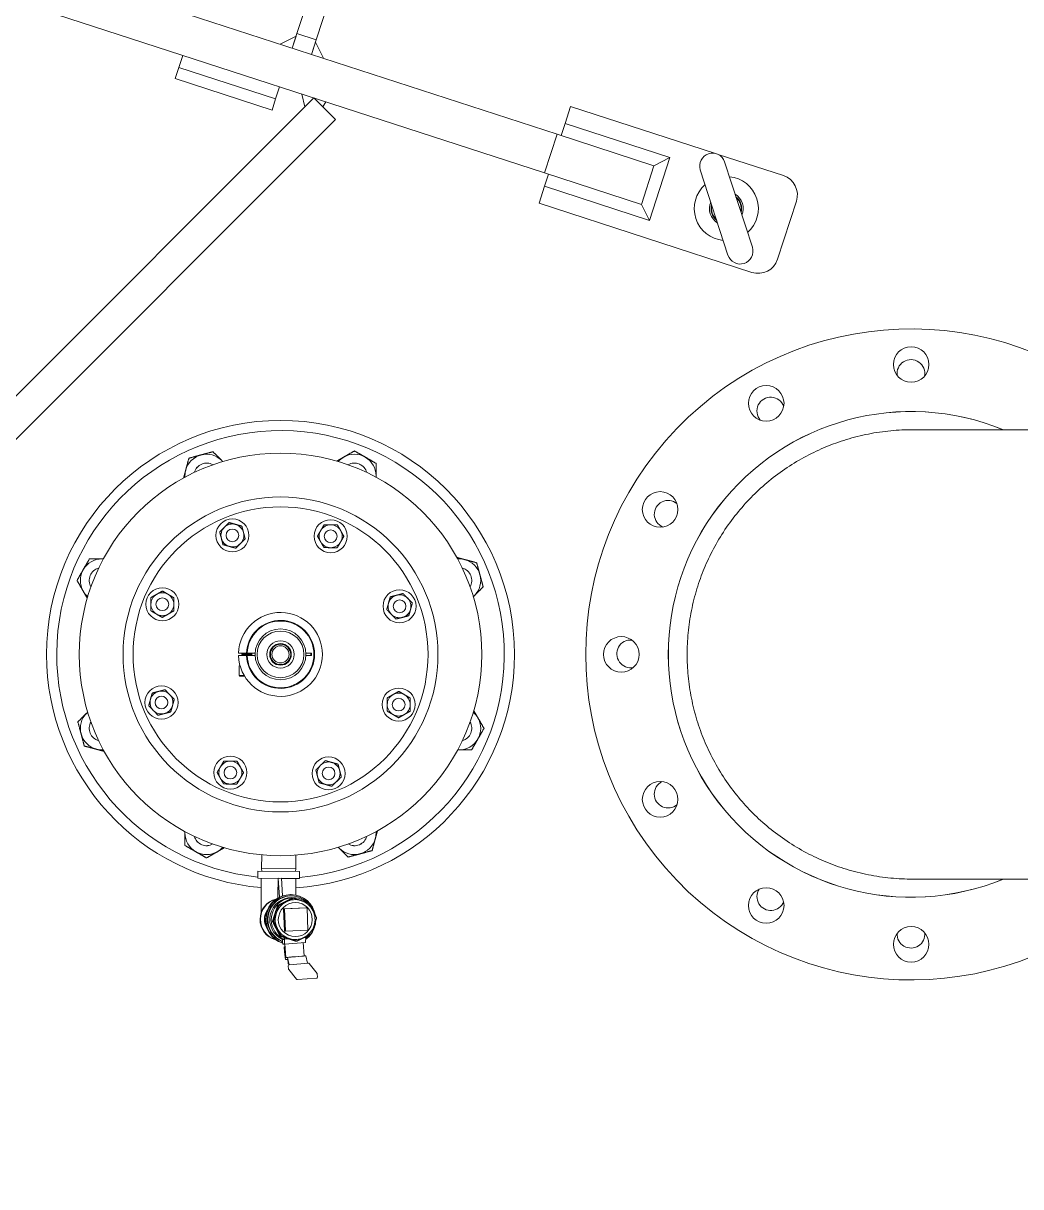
# Model space of a CAD drawing. Header units: inches. Extents: x 19 to 503, y 6 to 322.
# Drawn here: x 97.15 to 121.67, y 214.75 to 243.34 of the extents above; entities that cross this region are included whole.
import ezdxf

# ---------------------------------------------------------------- set-up
doc = ezdxf.new("R2010")
doc.units = ezdxf.units.IN
doc.header["$LTSCALE"] = 15
doc.header["$MEASUREMENT"] = 0
doc.layers.add('Symbol (ANSI)', color=7, linetype='Continuous', lineweight=25)
doc.layers.add('Visible', color=7, linetype='Continuous', lineweight=18)
doc.styles.add('MEMCOR Medium', font='arial.ttf')
doc.dimstyles.new('Default (ANSI)$7', dxfattribs={"dimscale": 15, "dimtxt": 0.15, "dimasz": 0.098425, "dimexe": 0.125, "dimexo": 0.0625, "dimgap": 0.031496, "dimtad": 0, "dimtih": 1, "dimtoh": 1, "dimdec": 4, "dimrnd": 1e-08, "dimzin": 3, "dimdsep": 46, "dimlunit": 5, "dimtxsty": 'MEMCOR Medium', "dimcen": 0.09, "dimdle": 0.393701, "dimclrd": 256, "dimclre": 256, "dimclrt": 256, "dimadec": 0, "dimazin": 1, "dimtfac": 0.8, "dimtofl": 0, "dimtmove": 0, "dimatfit": 3, "dimfxl": 1, "dimfrac": 1, "dimtolj": 1, "dimtzin": 4, "dimlwd": -1, "dimlwe": -1, "dimarcsym": 0})

msp = doc.modelspace()

# ---------------------------------------------------------------- linework, layer by layer
at = {"layer": 'Visible'}
for p, q in [((109.96824, 239.66005), (86.50085, 247.28507)), ((91.84944, 246.59867), (110.27726, 240.61111)), ((103.87995, 243.08927), (104.53507, 245.10551)), ((105.01059, 244.95101), (104.35548, 242.93477)), ((103.76252, 242.72787), (103.87995, 243.08927)), ((104.35548, 242.93477), (103.87995, 243.08927)), ((103.46532, 242.82444), (103.85909, 243.02508)), ((103.85909, 243.02508), (103.76252, 242.72787)), ((104.35548, 242.93477), (104.23805, 242.57336)), ((104.23805, 242.57336), (104.33462, 242.87057)), ((104.53526, 242.4768), (104.33462, 242.87057)), ((101.07586, 242.54936), (100.9793, 242.25215)), ((100.89045, 241.97873), (100.9793, 242.25215)), ((103.35694, 241.47961), (100.9793, 242.25215)), ((103.2681, 241.20618), (100.89045, 241.97873)), ((103.45351, 241.77682), (103.35694, 241.47961)), ((89.8011, 227.00713), (104.29679, 241.50282)), ((103.35694, 241.47961), (103.2681, 241.20618)), ((103.99958, 241.59939), (104.07582, 241.28185)), ((104.29679, 241.50282), (104.07582, 241.28185)), ((104.29679, 241.50282), (104.82712, 240.97249)), ((104.51776, 241.28185), (104.29679, 241.50282)), ((104.51776, 241.28185), (104.59399, 241.40625)), ((110.46893, 240.87741), (110.60413, 241.2935)), ((110.60413, 241.2935), (114.14365, 240.14344)), ((104.82712, 240.97249), (90.33143, 226.4768)), ((110.37237, 240.58021), (110.46893, 240.87741)), ((110.46893, 240.87741), (113.04867, 240.0392)), ((110.27726, 240.61111), (109.96824, 239.66005)), ((112.6549, 239.83856), (110.27726, 240.61111)), ((113.04867, 240.0392), (112.54652, 238.49373)), ((112.6549, 239.83856), (113.04867, 240.0392)), ((114.23378, 240.11415), (115.83494, 239.5939)), ((115.07334, 237.83317), (114.39204, 239.92999)), ((110.06335, 239.62915), (109.96678, 239.33194)), ((109.96824, 239.66005), (112.34588, 238.88751)), ((112.34588, 238.88751), (112.6549, 239.83856)), ((113.79295, 239.73533), (114.47425, 237.63851)), ((109.83159, 238.91586), (109.96678, 239.33194)), ((112.54652, 238.49373), (109.96678, 239.33194)), ((115.0624, 237.21626), (109.83159, 238.91586)), ((112.34588, 238.88751), (112.54652, 238.49373)), ((116.15596, 238.96387), (115.69243, 237.53728)), ((124.13341, 233.34951), (119.00707, 233.34951)), ((102.47063, 227.85845), (102.44562, 227.85845)), ((102.44562, 227.79657), (102.47063, 227.79657)), ((102.64135, 227.85845), (102.47063, 227.85845)), ((102.47063, 227.79657), (102.64135, 227.79657)), ((102.52328, 227.84568), (102.52328, 227.85014)), ((102.52328, 227.80997), (102.52328, 227.81443)), ((102.54648, 227.82808), (102.54648, 227.83229)), ((102.65636, 227.85845), (102.64135, 227.85845)), ((102.64135, 227.79657), (102.65636, 227.79657)), ((102.85217, 227.85845), (102.65636, 227.85845)), ((102.65636, 227.79657), (102.85217, 227.79657)), ((102.75008, 227.84568), (102.75008, 227.84989)), ((102.75008, 227.80997), (102.75008, 227.81417)), ((102.77328, 227.82782), (102.77328, 227.83229)), ((104.23682, 227.85845), (104.10064, 227.85845)), ((104.10064, 227.79657), (104.23682, 227.79657)), ((104.23682, 227.79657), (104.23682, 227.85845)), ((102.48416, 227.54657), (102.46078, 227.54657)), ((102.46078, 227.30657), (102.46078, 227.54657)), ((102.58641, 227.30657), (102.46078, 227.30657)), ((102.47078, 227.29657), (102.46078, 227.30657)), ((102.47078, 227.29657), (102.59234, 227.29657)), ((103.01183, 222.56672), (103.01476, 222.90247)), ((103.8491, 222.55941), (103.85203, 222.89516)), ((102.91729, 222.49943), (102.9158, 222.32857)), ((102.91729, 222.49943), (103.94245, 222.49048)), ((103.8491, 222.55941), (103.01183, 222.56672)), ((103.01336, 222.49859), (103.01183, 222.56672)), ((103.84638, 222.49132), (103.8491, 222.55941)), ((103.94245, 222.49048), (103.94096, 222.31962)), ((102.9158, 222.32857), (103.42174, 222.32416)), ((103.00123, 222.32783), (102.99757, 221.90816)), ((103.4126, 221.90453), (103.41626, 222.3242)), ((103.42174, 222.32416), (103.42175, 222.32567)), ((103.42175, 222.32567), (103.44739, 221.86061)), ((103.52418, 221.89227), (103.50033, 222.32498)), ((103.50041, 222.32347), (103.94096, 222.31962)), ((103.85553, 222.32037), (103.85196, 221.91156)), ((119.00707, 222.30551), (124.13341, 222.30551)), ((103.7231, 221.92377), (103.73627, 221.92366)), ((103.73796, 221.89302), (103.75113, 221.8929)), ((103.43246, 221.65451), (103.40522, 221.65475)), ((103.55313, 221.57367), (104.10267, 221.59746)), ((103.57828, 221.57345), (104.12782, 221.59724)), ((103.63635, 221.67592), (103.63899, 221.67737)), ((103.75354, 221.84924), (103.79146, 221.84891)), ((103.79331, 221.83899), (103.76608, 221.83923)), ((104.12782, 221.59724), (104.10267, 221.59746)), ((104.12782, 221.59724), (104.15154, 221.04657)), ((103.57828, 221.57345), (103.55313, 221.57367)), ((103.57685, 221.023), (103.55313, 221.57367)), ((103.602, 221.02278), (103.57828, 221.57345)), ((103.30747, 221.26838), (103.28023, 221.26862)), ((103.602, 221.02278), (103.57685, 221.023)), ((104.15154, 221.04657), (103.602, 221.02278)), ((103.49156, 220.90679), (103.46432, 220.90703)), ((103.52718, 220.82075), (103.5651, 220.82042)), ((103.53311, 220.71045), (103.52827, 220.77164)), ((103.57753, 220.82599), (103.57382, 220.71009)), ((103.57382, 220.71009), (104.0914, 220.75119)), ((103.57397, 220.87109), (103.57753, 220.82599)), ((103.57753, 220.82599), (103.68603, 220.8346)), ((103.62999, 220.94815), (103.63261, 220.94666)), ((103.87689, 220.78156), (103.84966, 220.7818)), ((104.05975, 220.41718), (104.03372, 220.74661)), ((104.03625, 220.86241), (104.09511, 220.86709)), ((104.0914, 220.75119), (104.09511, 220.86709)), ((104.09511, 220.86709), (104.09317, 220.89153)), ((103.57382, 220.71009), (103.53311, 220.71045)), ((103.58832, 220.64014), (103.56659, 220.63841)), ((103.56659, 220.63841), (103.57006, 220.63838)), ((103.57703, 220.50629), (103.56659, 220.63841)), ((103.58834, 220.63984), (103.57006, 220.63838)), ((103.57006, 220.63838), (103.5805, 220.50626)), ((103.60876, 220.38153), (103.58274, 220.7108)), ((103.59833, 220.38158), (103.60922, 220.38149)), ((103.65064, 220.32701), (103.60261, 220.32743)), ((103.60922, 220.38149), (103.64698, 220.38116)), ((103.64698, 220.38116), (104.09704, 220.41689)), ((103.64698, 220.38116), (103.6931, 220.20008)), ((103.68329, 220.19882), (103.65064, 220.32701)), ((103.66758, 220.22321), (103.6633, 220.27732)), ((103.66758, 220.22321), (103.6771, 220.22313)), ((103.67306, 220.09607), (103.66851, 220.17768)), ((104.16374, 220.23745), (103.68771, 220.19966)), ((104.09704, 220.41689), (104.05975, 220.41722)), ((104.14316, 220.23582), (104.09704, 220.41689)), ((104.37602, 219.98868), (104.18165, 220.22974)), ((103.87203, 219.84306), (103.67765, 220.08413)), ((104.38516, 219.89512), (104.38061, 219.97673)), ((104.36597, 219.87314), (103.88994, 219.83535))]:
    msp.add_line(p, q, dxfattribs=at)
for centre, radius in [((83.50085, 247.80307), 56), ((118.97641, 234.95251), 0.4375), ((115.41391, 233.99794), 0.4375), ((103.47641, 227.82751), 4.94663), ((103.47641, 227.82751), 3.87), ((112.80598, 231.39001), 0.4375), ((103.47641, 227.82751), 3.625), ((102.29452, 230.75278), 0.406), ((104.70916, 230.7317), 0.406), ((102.29452, 230.75278), 0.15625), ((104.70916, 230.7317), 0.15625), ((100.57221, 229.06027), 0.406), ((106.40167, 229.00939), 0.406), ((100.57221, 229.06027), 0.15625), ((106.40167, 229.00939), 0.15625), ((103.47641, 227.82751), 0.625), ((103.47641, 227.82751), 0.575), ((111.85141, 227.82751), 0.4375), ((103.47641, 227.82751), 0.335), ((103.47641, 227.82751), 0.26562), ((103.47641, 227.82751), 0.25), ((103.47641, 227.82751), 0.21094), ((100.55114, 226.64563), 0.406), ((100.55114, 226.64563), 0.15625), ((106.3806, 226.59475), 0.406), ((106.3806, 226.59475), 0.15625), ((102.24365, 224.92332), 0.406), ((102.24365, 224.92332), 0.15625), ((104.65829, 224.90224), 0.406), ((104.65829, 224.90224), 0.15625), ((112.80598, 224.26501), 0.4375), ((115.41391, 221.65708), 0.4375), ((118.97641, 220.70251), 0.4375)]:
    msp.add_circle(centre, radius, dxfattribs=at)
for centre, radius, start, end in [((114.0925, 239.83266), 0.31496, 18, 198), ((114.43315, 238.78425), 0.7874, 131.578178, 264.421822), ((114.43315, 238.78425), 0.7874, 311.578178, 84.421822), ((115.68043, 239.11838), 0.5, 342, 72), ((114.43315, 238.78425), 0.41534, 337.315835, 58.684165), ((114.43315, 238.78425), 0.375, 345.129035, 50.870965), ((114.43315, 238.78425), 0.3625, 348.326076, 47.673924), ((114.43315, 238.78425), 0.41534, 157.315835, 238.684165), ((114.43315, 238.78425), 0.375, 165.129035, 230.870965), ((114.43315, 238.78425), 0.3625, 168.326076, 227.673924), ((114.77379, 237.73584), 0.31496, 198, 18), ((115.21691, 237.69179), 0.5, 252, 342), ((118.97641, 227.82751), 8, 48.245063, 311.754937), ((118.97101, 234.73091), 0.3405, 348.558858, 188.649301), ((115.52601, 233.80781), 0.3405, 20.272028, 220.77462), ((118.97641, 227.82751), 5.969, 67.685413, 292.314587), ((118.97641, 227.82751), 5.968, 67.708816, 292.291184), ((103.47641, 227.82751), 5.75, 0, 180), ((103.47641, 227.82751), 5.5, 274.847711, 264.152289), ((101.65866, 232.21594), 0.531, 45, 105), ((105.29415, 232.21594), 0.531, 60, 120), ((101.65866, 232.21594), 0.531, 105, 165), ((101.65866, 232.21594), 0.31271, 60.010602, 164.989398), ((101.65866, 232.21594), 0.3125, 60.042733, 164.957267), ((101.65866, 232.21594), 0.531, 41.288513, 45), ((105.29415, 232.21594), 0.531, 120, 138.711487), ((105.29415, 232.21594), 0.31271, 15.010602, 119.989398), ((105.29415, 232.21594), 0.3125, 15.042733, 119.957267), ((105.29415, 232.21594), 0.531, 0, 60), ((101.65866, 232.21594), 0.531, 165, 183.711487), ((105.29415, 232.21594), 0.531, 356.288513, 0), ((113.00421, 231.27131), 0.3405, 51.01992, 247.154039), ((102.29452, 230.75278), 0.2815, 74.5, 134.5), ((102.29452, 230.75278), 0.2815, 134.5, 194.5), ((102.29452, 230.75278), 0.2815, 14.5, 74.5), ((102.29452, 230.75278), 0.2815, 314.5, 14.5), ((104.70916, 230.7317), 0.2815, 149.5, 209.5), ((104.70916, 230.7317), 0.2815, 89.5, 149.5), ((104.70916, 230.7317), 0.2815, 29.5, 89.5), ((104.70916, 230.7317), 0.2815, 329.5, 29.5), ((102.29452, 230.75278), 0.2815, 194.5, 254.5), ((102.29452, 230.75278), 0.2815, 254.5, 314.5), ((104.70916, 230.7317), 0.2815, 209.5, 269.5), ((104.70916, 230.7317), 0.2815, 269.5, 329.5), ((99.08798, 229.64526), 0.531, 90, 150), ((99.08798, 229.64526), 0.531, 86.288513, 90), ((107.86483, 229.64526), 0.531, 75, 93.711487), ((99.08798, 229.64526), 0.531, 150, 210), ((99.08798, 229.64526), 0.31271, 105.010602, 209.989398), ((99.08798, 229.64526), 0.3125, 105.042733, 209.957267), ((107.86483, 229.64526), 0.31271, 330.010602, 74.989398), ((107.86483, 229.64526), 0.3125, 330.042733, 74.957267), ((107.86483, 229.64526), 0.531, 15, 75), ((107.86483, 229.64526), 0.531, 315, 15), ((99.08798, 229.64526), 0.531, 210, 228.711487), ((100.57221, 229.06027), 0.2815, 59.5, 119.5), ((100.57221, 229.06027), 0.2815, 179.5, 239.5), ((100.57221, 229.06027), 0.2815, 119.5, 179.5), ((100.57221, 229.06027), 0.2815, 299.5, 359.5), ((100.57221, 229.06027), 0.2815, 359.5, 59.5), ((106.40167, 229.00939), 0.2815, 164.5, 224.5), ((106.40167, 229.00939), 0.2815, 104.5, 164.5), ((106.40167, 229.00939), 0.2815, 44.5, 104.5), ((106.40167, 229.00939), 0.2815, 344.5, 44.5), ((107.86483, 229.64526), 0.531, 311.288513, 315), ((100.57221, 229.06027), 0.2815, 239.5, 299.5), ((103.47641, 227.82751), 1.03125, 181.719131, 178.280869), ((106.40167, 229.00939), 0.2815, 224.5, 284.5), ((106.40167, 229.00939), 0.2815, 284.5, 344.5), ((103.47664, 227.82751), 0.83586, 182.121153, 177.878847), ((103.47664, 227.82751), 0.82086, 182.159932, 177.840068), ((112.08111, 227.84081), 0.3405, 85.047748, 281.579888), ((103.47641, 227.82751), 5.75, 180, 265.239593), ((103.47641, 227.82751), 5.75, 273.760407, 0), ((103.47641, 227.82751), 0.74325, 357.614396, 2.385604), ((103.47641, 227.82751), 0.75, 357.635878, 2.364122), ((100.55114, 226.64563), 0.2815, 104.5, 164.5), ((100.55114, 226.64563), 0.2815, 44.5, 104.5), ((100.55114, 226.64563), 0.2815, 344.5, 44.5), ((106.3806, 226.59475), 0.2815, 119.5, 179.5), ((106.3806, 226.59475), 0.2815, 59.5, 119.5), ((106.3806, 226.59475), 0.2815, 359.5, 59.5), ((100.55114, 226.64563), 0.2815, 164.5, 224.5), ((100.55114, 226.64563), 0.2815, 284.5, 344.5), ((106.3806, 226.59475), 0.2815, 179.5, 239.5), ((106.3806, 226.59475), 0.2815, 299.5, 359.5), ((99.08798, 226.00976), 0.531, 135, 195), ((99.08798, 226.00976), 0.531, 131.288513, 135), ((100.55114, 226.64563), 0.2815, 224.5, 284.5), ((106.3806, 226.59475), 0.2815, 239.5, 299.5), ((107.86483, 226.00976), 0.531, 30, 48.711487), ((107.86483, 226.00976), 0.531, 330, 30), ((99.08798, 226.00976), 0.31271, 150.010602, 254.989398), ((99.08798, 226.00976), 0.3125, 150.042733, 254.957267), ((107.86483, 226.00976), 0.31271, 285.010602, 29.989398), ((107.86483, 226.00976), 0.3125, 285.042733, 29.957267), ((99.08798, 226.00976), 0.531, 195, 255), ((107.86483, 226.00976), 0.531, 270, 330), ((99.08798, 226.00976), 0.531, 255, 273.711487), ((107.86483, 226.00976), 0.531, 266.288513, 270), ((102.24365, 224.92332), 0.2815, 149.5, 209.5), ((102.24365, 224.92332), 0.2815, 89.5, 149.5), ((102.24365, 224.92332), 0.2815, 29.5, 89.5), ((102.24365, 224.92332), 0.2815, 329.5, 29.5), ((104.65829, 224.90224), 0.2815, 134.5, 194.5), ((104.65829, 224.90224), 0.2815, 74.5, 134.5), ((104.65829, 224.90224), 0.2815, 14.5, 74.5), ((102.24365, 224.92332), 0.2815, 209.5, 269.5), ((102.24365, 224.92332), 0.2815, 269.5, 329.5), ((104.65829, 224.90224), 0.2815, 194.5, 254.5), ((104.65829, 224.90224), 0.2815, 314.5, 14.5), ((104.65829, 224.90224), 0.2815, 254.5, 314.5), ((113.00411, 224.39591), 0.3405, 116.677544, 310.22586), ((101.65866, 223.43908), 0.531, 176.288513, 180), ((101.65866, 223.43908), 0.531, 180, 240), ((101.65866, 223.43908), 0.31271, 195.010602, 299.989398), ((101.65866, 223.43908), 0.3125, 195.042733, 299.957267), ((105.29415, 223.43908), 0.31271, 240.010602, 344.989398), ((105.29415, 223.43908), 0.3125, 240.042733, 344.957267), ((105.29415, 223.43908), 0.531, 345, 3.711487), ((101.65866, 223.43908), 0.531, 300, 318.711487), ((105.29415, 223.43908), 0.531, 221.288513, 225), ((105.29415, 223.43908), 0.531, 225, 285), ((105.29415, 223.43908), 0.531, 285, 345), ((101.65866, 223.43908), 0.531, 240, 300), ((115.52601, 221.87401), 0.3405, 147.205916, 338.138387), ((118.97111, 220.95091), 0.3405, 176.565987, 5.878631), ((103.68936, 220.17884), 0.02088, 94.539717, 183.18973), ((104.16539, 220.21664), 0.02088, 38.879135, 94.539717), ((103.69391, 220.09723), 0.02088, 183.18973, 218.879135), ((104.36431, 219.89396), 0.02088, 274.539717, 3.18973), ((104.35977, 219.97557), 0.02088, 3.18973, 38.879135), ((103.88828, 219.85616), 0.02088, 218.879135, 274.539717)]:
    msp.add_arc(centre, radius, start, end, dxfattribs=at)
for centre, major_axis, ratio, start_param, end_param in [((103.43285, 222.83668), (-0.37058, 0.37711), 0.93803599, 2.31127555, 2.46503681), ((103.71775, 221.3113), (0.00535, 0.61248), 0.9979576, 0, 2.84111581), ((103.73092, 221.31118), (0.00535, 0.61248), 0.9979576, 4.88196737, 9.10099279), ((103.73288, 221.31117), (0.00508, 0.58185), 0.9979576, 0, 2.79101242), ((103.74605, 221.31105), (0.00508, 0.58185), 0.9979576, 5.50102531, 9.04908882), ((103.78676, 221.3107), (0.0047, 0.53821), 0.9979576, 5.62355936, 9.00813579), ((103.42315, 221.90444), (0.00144, 0.1652), 0.06387986, 1.57079633, 1.95807413), ((103.48409, 221.31334), (0.00447, 0.51258), 0.9979576, 0.24222058, 2.89937207), ((103.49501, 221.31324), (0.00447, 0.51258), 0.9979576, 0.27700066, 2.86459199), ((103.74884, 221.31103), (0.0047, 0.53821), 0.9979576, 0, 2.72495048), ((103.83631, 221.31026), (-0.00428, -0.48998), 0.9979576, 3.62207266, 4.40747082), ((103.83631, 221.31026), (0.00428, 0.48998), 0.9979576, 5.97826715, 6.76366531), ((103.83631, 221.31026), (0.00428, 0.48998), 0.9979576, 5.19286898, 5.97826715), ((103.74605, 221.31105), (0.00508, 0.58185), 0.9979576, 4.99093005, 5.39928977), ((103.78676, 221.3107), (0.0047, 0.53821), 0.9979576, 5.06690979, 5.32134312), ((103.49936, 221.3132), (0.00365, 0.41864), 0.9979576, 0.97817247, 2.16342018), ((103.83631, 221.31026), (-0.00428, -0.48998), 0.9979576, 4.40747082, 5.19286898), ((103.83631, 221.31026), (0.00428, 0.48998), 0.9979576, 4.40747082, 5.19286898), ((103.83631, 221.31026), (-0.00428, -0.48998), 0.9979576, 5.19286898, 5.97826715), ((103.83631, 221.31026), (0.00428, 0.48998), 0.9979576, 3.62207266, 4.40747082), ((103.73092, 221.31118), (0.00535, 0.61248), 0.9979576, 4.13343427, 4.67793458), ((103.74605, 221.31105), (0.00508, 0.58185), 0.9979576, 4.26431686, 4.54742132), ((103.78676, 221.3107), (0.0047, 0.53821), 0.9979576, 4.34828598, 4.4648743), ((103.83631, 221.31026), (-0.00428, -0.48998), 0.9979576, 5.97826715, 6.76366531), ((103.73092, 221.31118), (0.00535, 0.61248), 0.9979576, 3.78541544, 4.11950787), ((103.74605, 221.31105), (0.00508, 0.58185), 0.9979576, 3.79373722, 4.04140071), ((103.78676, 221.3107), (0.0047, 0.53821), 0.9979576, 3.76128542, 3.93104916), ((103.58848, 220.50619), (0.01419, -0.17876), 0.0636339, 4.70677734, 6.27757367), ((103.58848, 220.50619), (0.00989, -0.12461), 0.0636339, 4.70677734, 6.27757367), ((103.83426, 220.39936), (-0.2255, -0.01782), 0.00560023, 0, 0.06367792), ((103.83426, 220.39936), (-0.2255, -0.01782), 0.00560023, 0.06367793, 3.14159265)]:
    msp.add_ellipse(centre, major_axis=major_axis, ratio=ratio, start_param=start_param, end_param=end_param, dxfattribs=at)
msp.add_ellipse((103.83976, 221.31023), major_axis=(-0.00365, -0.41864), ratio=0.9979576, dxfattribs=at)
for points, knots in [([(119.00707, 233.34951), (118.83581, 233.34951), (118.65662, 233.3415), (118.29235, 233.30654), (118.10728, 233.27957), (117.74093, 233.20692), (117.55958, 233.16122), (117.20958, 233.05446), (117.04092, 232.99342), (116.72501, 232.86273), (116.5631, 232.78708), (116.24111, 232.61605), (116.08104, 232.52068), (115.77153, 232.31412), (115.62203, 232.2029), (115.34057, 231.97117), (115.2086, 231.85067), (114.96738, 231.60965), (114.84695, 231.47799), (114.61531, 231.19717), (114.50411, 231.048), (114.29759, 230.73916), (114.20221, 230.57941), (114.03118, 230.25807), (113.95552, 230.09647), (113.82511, 229.78181), (113.7643, 229.61419), (113.65792, 229.26632), (113.61235, 229.08607), (113.53987, 228.72194), (113.51295, 228.53798), (113.47803, 228.17589), (113.47002, 227.99776), (113.47002, 227.65726), (113.47803, 227.47913), (113.51295, 227.11704), (113.53987, 226.93308), (113.61235, 226.56895), (113.65792, 226.3887), (113.7643, 226.04083), (113.82511, 225.87321), (113.95552, 225.55855), (114.03118, 225.39695), (114.20221, 225.07561), (114.29759, 224.91586), (114.50411, 224.60702), (114.61531, 224.45785), (114.84695, 224.17703), (114.96738, 224.04537), (115.2086, 223.80435), (115.34057, 223.68385), (115.62203, 223.45212), (115.77153, 223.3409), (116.08104, 223.13434), (116.24111, 223.03897), (116.5631, 222.86794), (116.72501, 222.79229), (117.04092, 222.6616), (117.20958, 222.60056), (117.55958, 222.4938), (117.74093, 222.4481), (118.10728, 222.37545), (118.29235, 222.34848), (118.65662, 222.31352), (118.83581, 222.30551), (119.00707, 222.30551)], [-58.38535181, -58.38535181, -58.38535181, -58.38535181, -57.08037806, -57.08037806, -55.77540432, -55.77540432, -54.47043057, -54.47043057, -53.16545683, -53.16545683, -51.86526933, -51.86526933, -50.56508183, -50.56508183, -49.26489434, -49.26489434, -47.96470684, -47.96470684, -46.66649812, -46.66649812, -45.3682894, -45.3682894, -44.07008069, -44.07008069, -42.77187197, -42.77187197, -41.47457227, -41.47457227, -40.17727256, -40.17727256, -38.87997286, -38.87997286, -37.58267316, -37.58267316, -36.28537345, -36.28537345, -34.98807375, -34.98807375, -33.69077405, -33.69077405, -32.39347434, -32.39347434, -31.09526563, -31.09526563, -29.79705691, -29.79705691, -28.49884819, -28.49884819, -27.20063948, -27.20063948, -25.90045198, -25.90045198, -24.60026448, -24.60026448, -23.30007698, -23.30007698, -21.99988948, -21.99988948, -20.69491574, -20.69491574, -19.389942, -19.389942, -18.08496825, -18.08496825, -16.77999451, -16.77999451, -16.77999451, -16.77999451]), ([(102.52365, 227.80954), (102.52292, 227.80996), (102.52327, 227.81037), (102.52714, 227.81154), (102.53273, 227.81231), (102.54947, 227.81381), (102.56042, 227.81449), (102.58644, 227.81596), (102.60129, 227.81672), (102.63259, 227.81822), (102.64872, 227.81889), (102.68097, 227.82036), (102.69674, 227.82114), (102.72487, 227.82264), (102.73705, 227.82332), (102.75704, 227.82478), (102.76451, 227.82556), (102.7718, 227.82684), (102.77328, 227.82733), (102.77328, 227.82782)], [14.67134261, 14.67134261, 14.67134261, 14.67134261, 14.74310326, 14.74310326, 14.86643449, 14.86643449, 14.98873801, 14.98873801, 15.11197955, 15.11197955, 15.23300922, 15.23300922, 15.35772634, 15.35772634, 15.47873201, 15.47873201, 15.60354823, 15.60354823, 15.68782965, 15.68782965, 15.68782965, 15.68782965]), ([(102.52365, 227.84525), (102.52312, 227.84556), (102.52316, 227.84586), (102.52527, 227.84691), (102.53003, 227.84769), (102.54525, 227.8492), (102.55538, 227.84989), (102.58028, 227.85134), (102.59495, 227.85212), (102.62604, 227.85363), (102.64209, 227.85433), (102.67459, 227.85577), (102.6907, 227.85655), (102.71277, 227.8577), (102.71968, 227.85807), (102.72609, 227.85844)], [16.656121358, 16.656121358, 16.656121358, 16.656121358, 16.708731045, 16.708731045, 16.83402428, 16.83402428, 16.955049068, 16.955049068, 17.080433705, 17.080433705, 17.201484426, 17.201484426, 17.326959114, 17.326959114, 17.389157913, 17.389157913, 17.389157913, 17.389157913]), ([(102.63412, 227.85845), (102.61829, 227.85773), (102.60295, 227.85699), (102.57484, 227.8555), (102.56234, 227.85482), (102.54153, 227.85336), (102.53359, 227.85259), (102.52512, 227.85124), (102.52328, 227.8507), (102.52328, 227.85015)], [15.439340543, 15.439340543, 15.439340543, 15.439340543, 15.559635142, 15.559635142, 15.680437471, 15.680437471, 15.805490528, 15.805490528, 15.899120174, 15.899120174, 15.899120174, 15.899120174]), ([(102.77291, 227.83272), (102.77336, 227.83245), (102.7734, 227.83219), (102.77195, 227.8312), (102.76758, 227.83042), (102.75304, 227.82891), (102.74321, 227.8282), (102.71879, 227.82676), (102.70428, 227.82599), (102.67338, 227.82447), (102.65737, 227.82376), (102.62477, 227.82232), (102.60851, 227.82155), (102.57916, 227.82003), (102.56624, 227.81932), (102.54435, 227.81788), (102.53578, 227.81711), (102.52565, 227.81568), (102.52328, 227.81505), (102.52328, 227.81443)], [16.86642482, 16.86642482, 16.86642482, 16.86642482, 16.9109956, 16.9109956, 17.03649436, 17.03649436, 17.15748149, 17.15748149, 17.28306553, 17.28306553, 17.40409839, 17.40409839, 17.52976653, 17.52976653, 17.65084822, 17.65084822, 17.77659932, 17.77659932, 17.88291535, 17.88291535, 17.88291535, 17.88291535]), ([(103.00418, 221.4908), (103.00252, 221.5252), (103.00117, 221.56191), (102.99851, 221.65804), (102.99757, 221.71978), (102.99711, 221.82444), (102.9972, 221.8663), (102.99757, 221.90816)], [3.984260289, 3.984260289, 3.984260289, 3.984260289, 4.194986712, 4.194986712, 4.509145978, 4.509145978, 4.71238898, 4.71238898, 4.71238898, 4.71238898])]:
    msp.add_open_spline(points, degree=3, knots=knots, dxfattribs=at)
for points, weights in [([(101.52123, 232.72884), (101.65866, 232.76567), (101.81735, 232.80819)], [1, 1.0379548493, 1]), ([(101.81735, 232.80819), (101.93353, 232.69202), (102.03413, 232.59141)], [1, 1.0379548493, 1]), ([(105.02865, 232.6758), (105.15187, 232.74694), (105.29415, 232.82908)], [1, 1.0379548493, 1]), ([(105.29415, 232.82908), (105.43643, 232.74694), (105.55965, 232.6758)], [1, 1.0379548493, 1]), ([(101.14575, 232.35337), (101.18258, 232.4908), (101.2251, 232.6495)], [1, 1.0379548493, 1]), ([(101.2251, 232.6495), (101.38379, 232.69202), (101.52123, 232.72884)], [1, 1.0379548493, 1]), ([(102.03413, 232.59141), (102.04649, 232.57906), (102.05886, 232.56668)], [1, 1.00450957376, 1.00794754503]), ([(104.85802, 232.57728), (104.94609, 232.62813), (105.02865, 232.6758)], [1.01699021206, 1.02511844876, 1]), ([(105.55965, 232.6758), (105.68287, 232.60466), (105.82515, 232.52251)], [1, 1.0379548493, 1]), ([(105.82515, 232.52251), (105.82515, 232.35822), (105.82515, 232.21594)], [1, 1.0379548493, 1]), ([(101.09476, 232.16305), (101.12108, 232.26128), (101.14575, 232.35337)], [1.01699021206, 1.02511844876, 1]), ([(105.82515, 232.21594), (105.82515, 232.19847), (105.82515, 232.18096)], [1, 1.00450957376, 1.00794754503]), ([(102.09722, 230.95356), (102.15102, 231.00642), (102.21314, 231.06747)], [1, 1.0379548493, 1]), ([(102.21314, 231.06747), (102.29707, 231.04419), (102.36975, 231.02404)], [1, 1.0379548493, 1]), ([(101.9813, 230.83964), (102.04342, 230.90069), (102.09722, 230.95356)], [1, 1.0379548493, 1]), ([(102.02199, 230.68229), (102.0031, 230.75532), (101.9813, 230.83964)], [1, 1.0379548493, 1]), ([(102.36975, 231.02404), (102.44243, 231.00388), (102.52636, 230.9806)], [1, 1.0379548493, 1]), ([(102.52636, 230.9806), (102.54817, 230.89628), (102.56706, 230.82326)], [1, 1.0379548493, 1]), ([(102.56706, 230.82326), (102.58594, 230.75023), (102.60775, 230.66591)], [1, 1.0379548493, 1]), ([(104.38413, 230.73454), (104.42833, 230.80958), (104.46661, 230.87457)], [1, 1.0379548493, 1]), ([(104.46661, 230.87457), (104.5049, 230.93957), (104.5491, 231.01461)], [1, 1.0379548493, 1]), ([(104.5491, 231.01461), (104.63619, 231.01385), (104.71162, 231.01319)], [1, 1.0379548493, 1]), ([(104.71162, 231.01319), (104.78704, 231.01253), (104.87414, 231.01177)], [1, 1.0379548493, 1]), ([(104.87414, 231.01177), (104.91703, 230.93597), (104.95417, 230.87032)], [1, 1.0379548493, 1]), ([(104.95417, 230.87032), (104.99131, 230.80467), (105.0342, 230.72887)], [1, 1.0379548493, 1]), ([(102.06268, 230.52495), (102.04087, 230.60927), (102.02199, 230.68229)], [1, 1.0379548493, 1]), ([(102.2193, 230.48151), (102.14661, 230.50167), (102.06268, 230.52495)], [1, 1.0379548493, 1]), ([(102.37591, 230.43808), (102.29198, 230.46136), (102.2193, 230.48151)], [1, 1.0379548493, 1]), ([(102.49183, 230.552), (102.43803, 230.49913), (102.37591, 230.43808)], [1, 1.0379548493, 1]), ([(102.60775, 230.66591), (102.54563, 230.60486), (102.49183, 230.552)], [1, 1.0379548493, 1]), ([(104.46416, 230.59309), (104.42702, 230.65873), (104.38413, 230.73454)], [1, 1.0379548493, 1]), ([(104.54419, 230.45163), (104.5013, 230.52744), (104.46416, 230.59309)], [1, 1.0379548493, 1]), ([(104.95171, 230.58883), (104.91343, 230.52384), (104.86922, 230.4488)], [1, 1.0379548493, 1]), ([(105.0342, 230.72887), (104.98999, 230.65382), (104.95171, 230.58883)], [1, 1.0379548493, 1]), ([(98.62812, 229.91076), (98.69926, 230.03398), (98.78141, 230.17626)], [1, 1.0379548493, 1]), ([(98.78141, 230.17626), (98.9457, 230.17626), (99.08798, 230.17626)], [1, 1.0379548493, 1]), ([(99.08798, 230.17626), (99.10545, 230.17626), (99.12295, 230.17626)], [1, 1.00450957376, 1.00794754503]), ([(104.70671, 230.45021), (104.63128, 230.45087), (104.54419, 230.45163)], [1, 1.0379548493, 1]), ([(104.86922, 230.4488), (104.78213, 230.44956), (104.70671, 230.45021)], [1, 1.0379548493, 1]), ([(107.81195, 230.20916), (107.91018, 230.18284), (108.00227, 230.15816)], [1.01699021206, 1.02511844876, 1]), ([(98.47483, 229.64526), (98.55698, 229.78754), (98.62812, 229.91076)], [1, 1.0379548493, 1]), ([(108.00227, 230.15816), (108.1397, 230.12134), (108.29839, 230.07882)], [1, 1.0379548493, 1]), ([(108.29839, 230.07882), (108.34092, 229.92012), (108.37774, 229.78269)], [1, 1.0379548493, 1]), ([(98.62812, 229.37976), (98.55698, 229.50298), (98.47483, 229.64526)], [1, 1.0379548493, 1]), ([(108.37774, 229.78269), (108.41457, 229.64526), (108.45709, 229.48656)], [1, 1.0379548493, 1]), ([(98.72664, 229.20912), (98.67579, 229.29719), (98.62812, 229.37976)], [1.01699021206, 1.02511844876, 1]), ([(100.4336, 229.30527), (100.49925, 229.34241), (100.57505, 229.3853)], [1, 1.0379548493, 1]), ([(100.57505, 229.3853), (100.6501, 229.3411), (100.71509, 229.30282)], [1, 1.0379548493, 1]), ([(106.33119, 229.28193), (106.40421, 229.30081), (106.48854, 229.32262)], [1, 1.0379548493, 1]), ([(106.48854, 229.32262), (106.54958, 229.2605), (106.60245, 229.2067)], [1, 1.0379548493, 1]), ([(108.45709, 229.48656), (108.34092, 229.37039), (108.24031, 229.26978)], [1, 1.0379548493, 1]), ([(100.28931, 228.90021), (100.29007, 228.9873), (100.29072, 229.06272)], [1, 1.0379548493, 1]), ([(100.29072, 229.06272), (100.29138, 229.13815), (100.29214, 229.22524)], [1, 1.0379548493, 1]), ([(100.29214, 229.22524), (100.36795, 229.26813), (100.4336, 229.30527)], [1, 1.0379548493, 1]), ([(100.71509, 229.30282), (100.78008, 229.26453), (100.85512, 229.22033)], [1, 1.0379548493, 1]), ([(100.8537, 229.05781), (100.85304, 228.98239), (100.85228, 228.89529)], [1, 1.0379548493, 1]), ([(100.85512, 229.22033), (100.85436, 229.13324), (100.8537, 229.05781)], [1, 1.0379548493, 1]), ([(106.08698, 228.92801), (106.11025, 229.01194), (106.13041, 229.08462)], [1, 1.0379548493, 1]), ([(106.13041, 229.08462), (106.15057, 229.15731), (106.17384, 229.24123)], [1, 1.0379548493, 1]), ([(106.17384, 229.24123), (106.25816, 229.26304), (106.33119, 229.28193)], [1, 1.0379548493, 1]), ([(106.60245, 229.2067), (106.65532, 229.1529), (106.71637, 229.09078)], [1, 1.0379548493, 1]), ([(106.71637, 229.09078), (106.69309, 229.00685), (106.67293, 228.93417)], [1, 1.0379548493, 1]), ([(108.24031, 229.26978), (108.22796, 229.25743), (108.21558, 229.24505)], [1, 1.00450957376, 1.00794754503]), ([(100.42934, 228.81772), (100.36435, 228.856), (100.28931, 228.90021)], [1, 1.0379548493, 1]), ([(100.56938, 228.73523), (100.49433, 228.77944), (100.42934, 228.81772)], [1, 1.0379548493, 1]), ([(100.71083, 228.81526), (100.64518, 228.77812), (100.56938, 228.73523)], [1, 1.0379548493, 1]), ([(100.85228, 228.89529), (100.77648, 228.8524), (100.71083, 228.81526)], [1, 1.0379548493, 1]), ([(106.20089, 228.81209), (106.14802, 228.86589), (106.08698, 228.92801)], [1, 1.0379548493, 1]), ([(106.31481, 228.69617), (106.25376, 228.75829), (106.20089, 228.81209)], [1, 1.0379548493, 1]), ([(106.6295, 228.77755), (106.54518, 228.75575), (106.47215, 228.73686)], [1, 1.0379548493, 1]), ([(106.67293, 228.93417), (106.65278, 228.86148), (106.6295, 228.77755)], [1, 1.0379548493, 1]), ([(106.47215, 228.73686), (106.39913, 228.71797), (106.31481, 228.69617)], [1, 1.0379548493, 1]), ([(100.27988, 226.72085), (100.30004, 226.79354), (100.32331, 226.87747)], [1, 1.0379548493, 1]), ([(100.32331, 226.87747), (100.40763, 226.89927), (100.48066, 226.91816)], [1, 1.0379548493, 1]), ([(100.48066, 226.91816), (100.55368, 226.93705), (100.63801, 226.95885)], [1, 1.0379548493, 1]), ([(100.63801, 226.95885), (100.69905, 226.89673), (100.75192, 226.84293)], [1, 1.0379548493, 1]), ([(100.75192, 226.84293), (100.80479, 226.78913), (100.86584, 226.72701)], [1, 1.0379548493, 1]), ([(106.09911, 226.59721), (106.09977, 226.67263), (106.10053, 226.75973)], [1, 1.0379548493, 1]), ([(106.10053, 226.75973), (106.17633, 226.80262), (106.24198, 226.83976)], [1, 1.0379548493, 1]), ([(106.24198, 226.83976), (106.30763, 226.8769), (106.38344, 226.91979)], [1, 1.0379548493, 1]), ([(106.38344, 226.91979), (106.45848, 226.87558), (106.52347, 226.8373)], [1, 1.0379548493, 1]), ([(106.52347, 226.8373), (106.58846, 226.79902), (106.66351, 226.75481)], [1, 1.0379548493, 1]), ([(106.66351, 226.75481), (106.66275, 226.66772), (106.66209, 226.5923)], [1, 1.0379548493, 1]), ([(100.23645, 226.56424), (100.25972, 226.64817), (100.27988, 226.72085)], [1, 1.0379548493, 1]), ([(100.35036, 226.44832), (100.29749, 226.50212), (100.23645, 226.56424)], [1, 1.0379548493, 1]), ([(100.8224, 226.5704), (100.80225, 226.49771), (100.77897, 226.41379)], [1, 1.0379548493, 1]), ([(100.86584, 226.72701), (100.84256, 226.64308), (100.8224, 226.5704)], [1, 1.0379548493, 1]), ([(106.09769, 226.43469), (106.09845, 226.52179), (106.09911, 226.59721)], [1, 1.0379548493, 1]), ([(106.66209, 226.5923), (106.66143, 226.51687), (106.66067, 226.42978)], [1, 1.0379548493, 1]), ([(98.49573, 226.16846), (98.6119, 226.28463), (98.71251, 226.38524)], [1, 1.0379548493, 1]), ([(98.71251, 226.38524), (98.72486, 226.39759), (98.73724, 226.40997)], [1, 1.00450957376, 1.00794754503]), ([(100.46428, 226.3324), (100.40323, 226.39452), (100.35036, 226.44832)], [1, 1.0379548493, 1]), ([(100.62162, 226.37309), (100.5486, 226.35421), (100.46428, 226.3324)], [1, 1.0379548493, 1]), ([(100.77897, 226.41379), (100.69465, 226.39198), (100.62162, 226.37309)], [1, 1.0379548493, 1]), ([(106.23773, 226.3522), (106.17274, 226.39049), (106.09769, 226.43469)], [1, 1.0379548493, 1]), ([(106.37776, 226.26972), (106.30272, 226.31392), (106.23773, 226.3522)], [1, 1.0379548493, 1]), ([(106.51922, 226.34975), (106.45357, 226.31261), (106.37776, 226.26972)], [1, 1.0379548493, 1]), ([(106.66067, 226.42978), (106.58487, 226.38689), (106.51922, 226.34975)], [1, 1.0379548493, 1]), ([(108.22618, 226.4459), (108.27702, 226.35783), (108.32469, 226.27526)], [1.01699021206, 1.02511844876, 1]), ([(108.32469, 226.27526), (108.39583, 226.15204), (108.47798, 226.00976)], [1, 1.0379548493, 1]), ([(98.57507, 225.87233), (98.53825, 226.00976), (98.49573, 226.16846)], [1, 1.0379548493, 1]), ([(108.47798, 226.00976), (108.39583, 225.86748), (108.32469, 225.74426)], [1, 1.0379548493, 1]), ([(98.65442, 225.5762), (98.6119, 225.7349), (98.57507, 225.87233)], [1, 1.0379548493, 1]), ([(108.32469, 225.74426), (108.25355, 225.62104), (108.17141, 225.47876)], [1, 1.0379548493, 1]), ([(98.95055, 225.49686), (98.81311, 225.53368), (98.65442, 225.5762)], [1, 1.0379548493, 1]), ([(99.14086, 225.44586), (99.04264, 225.47218), (98.95055, 225.49686)], [1.01699021206, 1.02511844876, 1]), ([(107.86483, 225.47876), (107.84737, 225.47876), (107.82986, 225.47876)], [1, 1.00450957376, 1.00794754503]), ([(108.17141, 225.47876), (108.00712, 225.47876), (107.86483, 225.47876)], [1, 1.0379548493, 1]), ([(101.91861, 224.92615), (101.96282, 225.0012), (102.0011, 225.06619)], [1, 1.0379548493, 1]), ([(102.0011, 225.06619), (102.03938, 225.13118), (102.08359, 225.20622)], [1, 1.0379548493, 1]), ([(102.08359, 225.20622), (102.17068, 225.20546), (102.24611, 225.20481)], [1, 1.0379548493, 1]), ([(102.24611, 225.20481), (102.32153, 225.20415), (102.40862, 225.20339)], [1, 1.0379548493, 1]), ([(102.40862, 225.20339), (102.45151, 225.12758), (102.48865, 225.06193)], [1, 1.0379548493, 1]), ([(102.48865, 225.06193), (102.5258, 224.99629), (102.56869, 224.92048)], [1, 1.0379548493, 1]), ([(104.34506, 224.98911), (104.40719, 225.05016), (104.46098, 225.10302)], [1, 1.0379548493, 1]), ([(104.46098, 225.10302), (104.51478, 225.15589), (104.5769, 225.21694)], [1, 1.0379548493, 1]), ([(104.5769, 225.21694), (104.66083, 225.19366), (104.73352, 225.17351)], [1, 1.0379548493, 1]), ([(104.73352, 225.17351), (104.8062, 225.15335), (104.89013, 225.13007)], [1, 1.0379548493, 1]), ([(104.89013, 225.13007), (104.91194, 225.04575), (104.93082, 224.97273)], [1, 1.0379548493, 1]), ([(101.99864, 224.7847), (101.9615, 224.85035), (101.91861, 224.92615)], [1, 1.0379548493, 1]), ([(102.07868, 224.64325), (102.03579, 224.71905), (101.99864, 224.7847)], [1, 1.0379548493, 1]), ([(102.4862, 224.78045), (102.44792, 224.71545), (102.40371, 224.64041)], [1, 1.0379548493, 1]), ([(102.56869, 224.92048), (102.52448, 224.84544), (102.4862, 224.78045)], [1, 1.0379548493, 1]), ([(104.38576, 224.83176), (104.36687, 224.90479), (104.34506, 224.98911)], [1, 1.0379548493, 1]), ([(104.42645, 224.67442), (104.40464, 224.75874), (104.38576, 224.83176)], [1, 1.0379548493, 1]), ([(104.97152, 224.81538), (104.9094, 224.75433), (104.8556, 224.70146)], [1, 1.0379548493, 1]), ([(104.93082, 224.97273), (104.94971, 224.8997), (104.97152, 224.81538)], [1, 1.0379548493, 1]), ([(102.24119, 224.64183), (102.16577, 224.64249), (102.07868, 224.64325)], [1, 1.0379548493, 1]), ([(102.40371, 224.64041), (102.31662, 224.64117), (102.24119, 224.64183)], [1, 1.0379548493, 1]), ([(104.58306, 224.63098), (104.51038, 224.65114), (104.42645, 224.67442)], [1, 1.0379548493, 1]), ([(104.73968, 224.58755), (104.65575, 224.61083), (104.58306, 224.63098)], [1, 1.0379548493, 1]), ([(104.8556, 224.70146), (104.8018, 224.6486), (104.73968, 224.58755)], [1, 1.0379548493, 1]), ([(101.12766, 223.43908), (101.12766, 223.45655), (101.12766, 223.47406)], [1, 1.00450957376, 1.00794754503]), ([(101.12766, 223.13251), (101.12766, 223.2968), (101.12766, 223.43908)], [1, 1.0379548493, 1]), ([(105.85806, 223.49197), (105.83174, 223.39374), (105.80706, 223.30165)], [1.01699021206, 1.02511844876, 1]), ([(101.39316, 222.97922), (101.26994, 223.05036), (101.12766, 223.13251)], [1, 1.0379548493, 1]), ([(102.0948, 223.07774), (102.00673, 223.02689), (101.92416, 222.97922)], [1.01699021206, 1.02511844876, 1]), ([(104.91868, 223.06361), (104.90633, 223.07596), (104.89395, 223.08834)], [1, 1.00450957376, 1.00794754503]), ([(105.13546, 222.84683), (105.01929, 222.963), (104.91868, 223.06361)], [1, 1.0379548493, 1]), ([(105.80706, 223.30165), (105.77023, 223.16422), (105.72771, 223.00552)], [1, 1.0379548493, 1]), ([(101.65866, 222.82594), (101.51638, 222.90808), (101.39316, 222.97922)], [1, 1.0379548493, 1]), ([(101.92416, 222.97922), (101.80094, 222.90808), (101.65866, 222.82594)], [1, 1.0379548493, 1]), ([(105.43159, 222.92618), (105.29415, 222.88935), (105.13546, 222.84683)], [1, 1.0379548493, 1]), ([(105.72771, 223.00552), (105.56902, 222.963), (105.43159, 222.92618)], [1, 1.0379548493, 1]), ([(103.40522, 221.65475), (103.37154, 221.5544), (103.34153, 221.46169)], [1.07162109099, 1.0562990584, 1]), ([(103.37117, 221.46143), (103.40118, 221.55415), (103.43246, 221.65451)], [1, 1.0562990584, 1.07162109099]), ([(103.58445, 221.747), (103.49781, 221.7027), (103.40522, 221.65475)], [1, 1.0562990584, 1.07162109099]), ([(103.43246, 221.65451), (103.52744, 221.70244), (103.61409, 221.74674)], [1.07162109099, 1.0562990584, 1]), ([(103.76608, 221.83923), (103.67109, 221.79129), (103.58445, 221.747)], [1.07162109099, 1.0562990584, 1]), ([(103.61409, 221.74674), (103.70073, 221.79103), (103.79331, 221.83899)], [1, 1.0562990584, 1.07162109099]), ([(103.79331, 221.83899), (103.89466, 221.80643), (103.98718, 221.77636)], [1.07162109099, 1.0562990584, 1]), ([(103.98718, 221.77636), (104.07971, 221.74629), (104.17865, 221.71375)], [1, 1.0562990584, 1.07162109099]), ([(104.17865, 221.71375), (104.2277, 221.61977), (104.2719, 221.53295)], [1.07162109099, 1.0562990584, 1]), ([(103.34153, 221.46169), (103.31151, 221.36898), (103.28023, 221.26862)], [1, 1.0562990584, 1.07162109099]), ([(103.30747, 221.26838), (103.34115, 221.36872), (103.37117, 221.46143)], [1.07162109099, 1.0562990584, 1]), ([(104.2719, 221.53295), (104.3161, 221.44613), (104.36274, 221.35217)], [1, 1.0562990584, 1.07162109099]), ([(104.36274, 221.35217), (104.33146, 221.25181), (104.30145, 221.15909)], [1.07162109099, 1.0562990584, 1]), ([(103.28023, 221.26862), (103.32687, 221.17465), (103.37108, 221.08783)], [1.07162109099, 1.0562990584, 1]), ([(103.40072, 221.08758), (103.35651, 221.1744), (103.30747, 221.26838)], [1, 1.0562990584, 1.07162109099]), ([(103.37108, 221.08783), (103.41528, 221.00101), (103.46432, 220.90703)], [1, 1.0562990584, 1.07162109099]), ([(103.49156, 220.90679), (103.44492, 221.00076), (103.40072, 221.08758)], [1.07162109099, 1.0562990584, 1]), ([(104.30145, 221.15909), (104.27144, 221.06638), (104.23775, 220.96604)], [1, 1.0562990584, 1.07162109099]), ([(103.46432, 220.90703), (103.56327, 220.87449), (103.65579, 220.84442)], [1.07162109099, 1.0562990584, 1]), ([(103.68543, 220.84416), (103.59291, 220.87423), (103.49156, 220.90679)], [1, 1.0562990584, 1.07162109099]), ([(103.52827, 220.77164), (103.52772, 220.79715), (103.52718, 220.82075)], [1, 1.0009720909, 1.00000480453]), ([(103.5651, 220.82042), (103.56561, 220.84825), (103.56599, 220.87369)], [1, 1.00221103609, 1.00172049145]), ([(103.65579, 220.84442), (103.74831, 220.81435), (103.84966, 220.7818)], [1, 1.0562990584, 1.07162109099]), ([(103.87689, 220.78156), (103.77795, 220.8141), (103.68543, 220.84416)], [1.07162109099, 1.0562990584, 1]), ([(104.05852, 220.87379), (103.97188, 220.82949), (103.87689, 220.78156)], [1, 1.0562990584, 1.07162109099]), ([(104.23775, 220.96604), (104.14517, 220.91808), (104.05852, 220.87379)], [1.07162109099, 1.0562990584, 1])]:
    msp.add_rational_spline(points, weights, degree=2, dxfattribs=at)
for points in [[(102.52365, 227.85056), (102.52819, 227.85319), (102.53272, 227.85582), (102.53726, 227.85845)], [(102.54648, 227.83203), (102.53887, 227.83644), (102.53126, 227.84085), (102.52365, 227.84526)], [(102.52365, 227.81485), (102.53141, 227.81934), (102.53917, 227.82384), (102.54693, 227.82834)], [(102.54604, 227.79657), (102.53858, 227.8009), (102.53111, 227.80522), (102.52365, 227.80955)], [(102.76485, 227.85845), (102.75978, 227.85551), (102.7547, 227.85257), (102.74963, 227.84963)], [(102.77291, 227.8274), (102.76515, 227.82291), (102.75739, 227.81841), (102.74963, 227.81391)], [(102.75008, 227.84593), (102.75769, 227.84152), (102.7653, 227.83711), (102.77291, 227.83271)], [(102.75008, 227.81022), (102.75769, 227.80581), (102.7653, 227.8014), (102.77291, 227.79699)], [(102.77291, 227.797), (102.77316, 227.79686), (102.77328, 227.79671), (102.77328, 227.79657)]]:
    msp.add_open_spline(points, degree=3, dxfattribs=at)
for points, weights, knots in [([(102.74963, 227.84963), (102.74617, 227.84762), (102.72027, 227.84568), (102.69045, 227.84345), (102.64828, 227.84122), (102.60611, 227.83898), (102.5763, 227.83675), (102.54648, 227.83452), (102.54648, 227.83229)], [0.983633679554, 0.933205198033, 1, 0.923879532511, 1, 0.923879532511, 1, 0.923879532511, 1], [0.5008059996, 0.5008059996, 0.5008059996, 0.5065789474, 0.5065789474, 0.5131578947, 0.5131578947, 0.5197368421, 0.5197368421, 0.5263157895, 0.5263157895, 0.5263157895]), ([(102.74963, 227.81391), (102.74617, 227.8119), (102.72027, 227.80997), (102.69045, 227.80773), (102.64828, 227.8055), (102.60611, 227.80327), (102.5763, 227.80104), (102.54648, 227.7988), (102.54648, 227.79657)], [0.983633679554, 0.933205198033, 1, 0.923879532511, 1, 0.923879532511, 1, 0.923879532511, 1], [0.5534375785, 0.5534375785, 0.5534375785, 0.5592105263, 0.5592105263, 0.5657894737, 0.5657894737, 0.5723684211, 0.5723684211, 0.5789473684, 0.5789473684, 0.5789473684]), ([(102.75008, 227.84568), (102.75008, 227.84345), (102.72027, 227.84122), (102.69045, 227.83898), (102.64828, 227.83675), (102.60611, 227.83452), (102.5763, 227.83229), (102.55039, 227.83035), (102.54693, 227.82834)], [1, 0.923879532511, 1, 0.923879532511, 1, 0.923879532511, 1, 0.933205198033, 0.983633679554], [0.5, 0.5, 0.5, 0.5065789474, 0.5065789474, 0.5131578947, 0.5131578947, 0.5197368421, 0.5197368421, 0.5255097899, 0.5255097899, 0.5255097899]), ([(102.75008, 227.80997), (102.75008, 227.80773), (102.72027, 227.8055), (102.69045, 227.80327), (102.64828, 227.80104), (102.60611, 227.7988), (102.5763, 227.79657)], [1, 0.923879532511, 1, 0.923879532511, 1, 0.923879532511, 1], [0.5526315789, 0.5526315789, 0.5526315789, 0.5592105263, 0.5592105263, 0.5657894737, 0.5657894737, 0.5723684211, 0.5723684211, 0.5723684211])]:
    msp.add_rational_spline(points, weights, degree=2, knots=knots, dxfattribs=at)

# ---------------------------------------------------------------- leaders
at = {"layer": 'Symbol (ANSI)', "annotation_type": 0, "has_hookline": 1, "hookline_direction": 0, "text_width": 42.36937}
msp.add_leader([(92.97334, 239.5382), (127.49288, 290.66211), (128.96926, 290.66211)], dimstyle='Default (ANSI)$7', override={"dimtad": 0}, dxfattribs=at)

doc.saveas('drawing.dxf')
